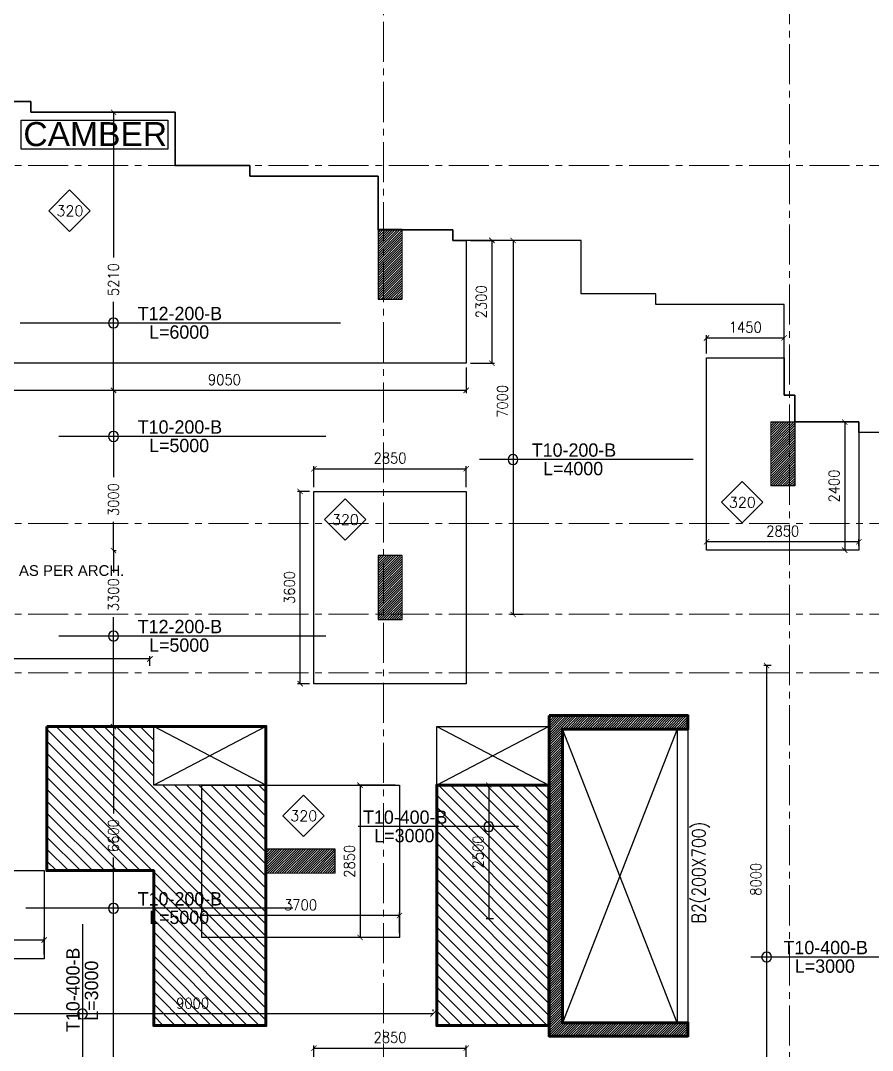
# Model space of a CAD drawing. Header units: millimetres. Extents: x -967280 to 3852, y 2833 to 1955156.
# Drawn here: x -620020 to -604075, y 797271 to 816552 of the extents above; entities that cross this region are included whole.
import ezdxf
from ezdxf import colors
from ezdxf.entities.mleader import LeaderData, LeaderLine
from ezdxf.enums import TextEntityAlignment as Align
from ezdxf.math import Vec2, Vec3

# ---------------------------------------------------------------- set-up
doc = ezdxf.new("R2010")
doc.units = ezdxf.units.MM
doc.header["$LTSCALE"] = 1000
doc.header["$PDMODE"] = 35
doc.header["$PDSIZE"] = 25
doc.linetypes.add('$0$DASHED2', pattern=[0.375, 0.25, -0.125])
doc.linetypes.add('Columns_Structural070816$0$CENTER2', pattern=[1.125, 0.75, -0.125, 0.125, -0.125])
for name, color, linetype in [('_N-DIM 3', 7, 'Continuous'), ('B05-FIRST FLOOR PLAN$0$STR_ROOF RFT$0$S-SYMB', 30, 'Continuous'), ('S - BATH Hach', 1, 'Continuous'), ('S - col hach', 1, 'Continuous'), ('S - dot', 1, 'Continuous'), ('S -Beams', 2, 'Continuous'), ('S-OPENING', 4, 'Continuous'), ('S-TEXT', 2, 'Continuous'), ('SLAB', 210, 'Continuous')]:
    doc.layers.add(name, color=color, linetype=linetype)
for name, color, linetype, lineweight in [('S - column', 6, 'Continuous', 60), ('ST-000-AXIS', 9, 'Columns_Structural070816$0$CENTER2', 9), ('ST-203-SLAB-TXT', 7, 'Continuous', 30), ('ST-RFT-BOT', 2, '$0$DASHED2', 30)]:
    doc.layers.add(name, color=color, linetype=linetype, lineweight=lineweight)
doc.styles.add('Arial', font='arial.ttf', dxfattribs={"height": 317.5})
doc.styles.add('B05-FIRST FLOOR PLAN$0$T25-100', font='STENCIL.shx', dxfattribs={"height": 250})
doc.styles.add('ROMANC', font='romanc.shx')
doc.styles.add('ST-DIM', font='romans.shx', dxfattribs={"width": 0.85})
doc.styles.add('TUNELNO', font='romans.shx', dxfattribs={"width": 0.9})
doc.styles.add('TXT DIM 25', font='arial.ttf')
doc.dimstyles.new('Copy(2) of DSEC', dxfattribs={"dimtxt": 200, "dimasz": 100, "dimexe": 50, "dimexo": 80, "dimgap": 100, "dimtad": 1, "dimdec": 0, "dimrnd": 5, "dimzin": 0, "dimdsep": 46, "dimtxsty": 'TUNELNO', "dimblk": 'ARCHTICK', "dimcen": 0.09, "dimclrd": 1, "dimclre": 1, "dimclrt": 3, "dimadec": 0, "dimazin": 0, "dimtfac": 0.78125, "dimtdec": 0, "dimtix": 1, "dimtmove": 2, "dimatfit": 3, "dimldrblk": 'ARCHTICK', "dimfxl": 1, "dimtolj": 1, "dimtzin": 0, "dimarcsym": 0})
pattern_1 = [(135, (-544280.77, -313896.66), (-112.253202, -112.253202), [])]

# ---------------------------------------------------------------- blocks, each defined once
blk = doc.blocks.new('_ArchTick')
at = {"color": 0, "linetype": 'ByBlock', "const_width": 0.15}
blk.add_lwpolyline([(-0.5, -0.5), (0.5, 0.5)], dxfattribs=at)
blk = doc.blocks.new('*D1316')
at = {"layer": '_N-DIM 3', "color": 1, "linetype": 'Continuous', "lineweight": -2, "ltscale": 30, "transparency": 16777216}
for p, q in [((-623179, 799067), (-623179, 799387)), ((-619579, 799337), (-623179, 799337)), ((-619579, 799067), (-619579, 799387))]:
    blk.add_line(p, q, dxfattribs=at)
at = {"layer": 'Defpoints', "color": 0, "linetype": 'Continuous', "ltscale": 30, "transparency": 16777216}
for p in [(-623179, 799337), (-623179, 798987), (-619579, 798987)]:
    blk.add_point(p, dxfattribs=at)
at = {"layer": '_N-DIM 3', "color": 1, "linetype": 'Continuous', "lineweight": -2, "ltscale": 30, "transparency": 16777216, "xscale": 100, "yscale": 100, "zscale": 100, "rotation": 180}
blk.add_blockref('_ArchTick', (-623179, 799337), dxfattribs=at)
at = {"layer": '_N-DIM 3', "color": 1, "linetype": 'Continuous', "lineweight": -2, "ltscale": 30, "transparency": 16777216, "xscale": 100, "yscale": 100, "zscale": 100}
blk.add_blockref('_ArchTick', (-619579, 799337), dxfattribs=at)
at = {"layer": '_N-DIM 3', "color": 3, "linetype": 'Continuous', "ltscale": 30, "transparency": 16777216, "insert": (-621379, 799537), "char_height": 200, "attachment_point": 5, "style": 'TUNELNO'}
blk.add_mtext('\\A1;3600', dxfattribs=at)
blk = doc.blocks.new('*D1317')
at = {"layer": '_N-DIM 3', "color": 1, "linetype": 'Continuous', "lineweight": -2, "ltscale": 30, "transparency": 16777216}
for p, q in [((-616629, 799467), (-616629, 799845)), ((-612929, 799795), (-616629, 799795)), ((-612929, 799467), (-612929, 799845))]:
    blk.add_line(p, q, dxfattribs=at)
at = {"layer": 'Defpoints', "color": 0, "linetype": 'Continuous', "ltscale": 30, "transparency": 16777216}
for p in [(-616629, 799795), (-616629, 799387), (-612929, 799387)]:
    blk.add_point(p, dxfattribs=at)
at = {"layer": '_N-DIM 3', "color": 1, "linetype": 'Continuous', "lineweight": -2, "ltscale": 30, "transparency": 16777216, "xscale": 100, "yscale": 100, "zscale": 100, "rotation": 180}
blk.add_blockref('_ArchTick', (-616629, 799795), dxfattribs=at)
at = {"layer": '_N-DIM 3', "color": 1, "linetype": 'Continuous', "lineweight": -2, "ltscale": 30, "transparency": 16777216, "xscale": 100, "yscale": 100, "zscale": 100}
blk.add_blockref('_ArchTick', (-612929, 799795), dxfattribs=at)
at = {"layer": '_N-DIM 3', "color": 3, "linetype": 'Continuous', "ltscale": 30, "transparency": 16777216, "insert": (-614779, 799995), "char_height": 200, "attachment_point": 5, "style": 'TUNELNO'}
blk.add_mtext('\\A1;3700', dxfattribs=at)
blk = doc.blocks.new('*D1318')
at = {"layer": '_N-DIM 3', "color": 1, "linetype": 'Continuous', "lineweight": -2, "ltscale": 30, "transparency": 16777216}
for p, q in [((-613009, 802237), (-613715, 802237)), ((-613665, 802237), (-613665, 799387)), ((-613009, 799387), (-613715, 799387))]:
    blk.add_line(p, q, dxfattribs=at)
at = {"layer": 'Defpoints', "color": 0, "linetype": 'Continuous', "ltscale": 30, "transparency": 16777216}
for p in [(-612929, 802237), (-613665, 799387), (-612929, 799387)]:
    blk.add_point(p, dxfattribs=at)
at = {"layer": '_N-DIM 3', "color": 1, "linetype": 'Continuous', "lineweight": -2, "ltscale": 30, "transparency": 16777216, "xscale": 100, "yscale": 100, "zscale": 100}
for p, rotation in [((-613665, 802237), 90), ((-613665, 799387), 270)]:
    blk.add_blockref('_ArchTick', p, dxfattribs=dict(at, rotation=rotation))
at = {"layer": '_N-DIM 3', "color": 3, "linetype": 'Continuous', "ltscale": 30, "transparency": 16777216, "insert": (-613865, 800812), "char_height": 200, "attachment_point": 5, "rotation": 90, "style": 'TUNELNO'}
blk.add_mtext('\\A1;2850', dxfattribs=at)
blk = doc.blocks.new('*D1319')
at = {"layer": '_N-DIM 3', "color": 1, "linetype": 'Continuous', "lineweight": -2, "ltscale": 30, "transparency": 16777216}
for p, q in [((-614529, 797017), (-614529, 797364)), ((-614529, 797314), (-611679, 797314)), ((-611679, 797017), (-611679, 797364))]:
    blk.add_line(p, q, dxfattribs=at)
at = {"layer": 'Defpoints', "color": 0, "linetype": 'Continuous', "ltscale": 30, "transparency": 16777216}
for p in [(-611679, 797314), (-614529, 796937), (-611679, 796937)]:
    blk.add_point(p, dxfattribs=at)
at = {"layer": '_N-DIM 3', "color": 1, "linetype": 'Continuous', "lineweight": -2, "ltscale": 30, "transparency": 16777216, "xscale": 100, "yscale": 100, "zscale": 100, "rotation": 180}
blk.add_blockref('_ArchTick', (-614529, 797314), dxfattribs=at)
at = {"layer": '_N-DIM 3', "color": 1, "linetype": 'Continuous', "lineweight": -2, "ltscale": 30, "transparency": 16777216, "xscale": 100, "yscale": 100, "zscale": 100}
blk.add_blockref('_ArchTick', (-611679, 797314), dxfattribs=at)
at = {"layer": '_N-DIM 3', "color": 3, "linetype": 'Continuous', "ltscale": 30, "transparency": 16777216, "insert": (-613104, 797514), "char_height": 200, "attachment_point": 5, "style": 'TUNELNO'}
blk.add_mtext('\\A1;2850', dxfattribs=at)
blk = doc.blocks.new('*D1321')
at = {"layer": '_N-DIM 3', "color": 1, "linetype": 'Continuous', "lineweight": -2, "ltscale": 30, "transparency": 16777216}
for p, q in [((-614609, 807737), (-614837, 807737)), ((-614787, 804137), (-614787, 807737)), ((-614609, 804137), (-614837, 804137))]:
    blk.add_line(p, q, dxfattribs=at)
at = {"layer": 'Defpoints', "color": 0, "linetype": 'Continuous', "ltscale": 30, "transparency": 16777216}
for p in [(-614787, 807737), (-614529, 807737), (-614529, 804137)]:
    blk.add_point(p, dxfattribs=at)
at = {"layer": '_N-DIM 3', "color": 1, "linetype": 'Continuous', "lineweight": -2, "ltscale": 30, "transparency": 16777216, "xscale": 100, "yscale": 100, "zscale": 100}
for p, rotation in [((-614787, 807737), 90), ((-614787, 804137), 270)]:
    blk.add_blockref('_ArchTick', p, dxfattribs=dict(at, rotation=rotation))
at = {"layer": '_N-DIM 3', "color": 3, "linetype": 'Continuous', "ltscale": 30, "transparency": 16777216, "insert": (-614987, 805937), "char_height": 200, "attachment_point": 5, "rotation": 90, "style": 'TUNELNO'}
blk.add_mtext('\\A1;3600', dxfattribs=at)
blk = doc.blocks.new('*D1322')
at = {"layer": '_N-DIM 3', "color": 1, "linetype": 'Continuous', "lineweight": -2, "ltscale": 30, "transparency": 16777216}
for p, q in [((-614529, 807817), (-614529, 808211)), ((-614529, 808161), (-611679, 808161)), ((-611679, 807817), (-611679, 808211))]:
    blk.add_line(p, q, dxfattribs=at)
at = {"layer": 'Defpoints', "color": 0, "linetype": 'Continuous', "ltscale": 30, "transparency": 16777216}
for p in [(-611679, 808161), (-614529, 807737), (-611679, 807737)]:
    blk.add_point(p, dxfattribs=at)
at = {"layer": '_N-DIM 3', "color": 1, "linetype": 'Continuous', "lineweight": -2, "ltscale": 30, "transparency": 16777216, "xscale": 100, "yscale": 100, "zscale": 100, "rotation": 180}
blk.add_blockref('_ArchTick', (-614529, 808161), dxfattribs=at)
at = {"layer": '_N-DIM 3', "color": 1, "linetype": 'Continuous', "lineweight": -2, "ltscale": 30, "transparency": 16777216, "xscale": 100, "yscale": 100, "zscale": 100}
blk.add_blockref('_ArchTick', (-611679, 808161), dxfattribs=at)
at = {"layer": '_N-DIM 3', "color": 3, "linetype": 'Continuous', "ltscale": 30, "transparency": 16777216, "insert": (-613104, 808361), "char_height": 200, "attachment_point": 5, "style": 'TUNELNO'}
blk.add_mtext('\\A1;2850', dxfattribs=at)
blk = doc.blocks.new('*D778')
at = {"layer": '_N-DIM 3', "color": 1, "linetype": 'Continuous', "lineweight": -2, "ltscale": 30, "transparency": 16777216}
for p, q in [((-611599, 812437), (-611147, 812437)), ((-611197, 812437), (-611197, 810137)), ((-611599, 810137), (-611147, 810137))]:
    blk.add_line(p, q, dxfattribs=at)
at = {"layer": 'Defpoints', "color": 0, "linetype": 'Continuous', "ltscale": 30, "transparency": 16777216}
for p in [(-611679, 812437), (-611679, 810137), (-611197, 810137)]:
    blk.add_point(p, dxfattribs=at)
at = {"layer": '_N-DIM 3', "color": 1, "linetype": 'Continuous', "lineweight": -2, "ltscale": 30, "transparency": 16777216, "xscale": 100, "yscale": 100, "zscale": 100}
for p, rotation in [((-611197, 812437), 90), ((-611197, 810137), 270)]:
    blk.add_blockref('_ArchTick', p, dxfattribs=dict(at, rotation=rotation))
at = {"layer": '_N-DIM 3', "color": 3, "linetype": 'Continuous', "ltscale": 30, "transparency": 16777216, "insert": (-611397, 811287), "char_height": 200, "attachment_point": 5, "rotation": 90, "style": 'TUNELNO'}
blk.add_mtext('\\A1;2300', dxfattribs=at)
blk = doc.blocks.new('*D1323')
at = {"layer": '_N-DIM 3', "color": 1, "linetype": 'Continuous', "lineweight": -2, "ltscale": 30, "transparency": 16777216}
for p, q in [((-607179, 810317), (-607179, 810661)), ((-607179, 810611), (-605729, 810611)), ((-605729, 810317), (-605729, 810661))]:
    blk.add_line(p, q, dxfattribs=at)
at = {"layer": 'Defpoints', "color": 0, "linetype": 'Continuous', "ltscale": 30, "transparency": 16777216}
for p in [(-605729, 810611), (-607179, 810237), (-605729, 810237)]:
    blk.add_point(p, dxfattribs=at)
at = {"layer": '_N-DIM 3', "color": 1, "linetype": 'Continuous', "lineweight": -2, "ltscale": 30, "transparency": 16777216, "xscale": 100, "yscale": 100, "zscale": 100, "rotation": 180}
blk.add_blockref('_ArchTick', (-607179, 810611), dxfattribs=at)
at = {"layer": '_N-DIM 3', "color": 1, "linetype": 'Continuous', "lineweight": -2, "ltscale": 30, "transparency": 16777216, "xscale": 100, "yscale": 100, "zscale": 100}
blk.add_blockref('_ArchTick', (-605729, 810611), dxfattribs=at)
at = {"layer": '_N-DIM 3', "color": 3, "linetype": 'Continuous', "ltscale": 30, "transparency": 16777216, "insert": (-606454, 810811), "char_height": 200, "attachment_point": 5, "style": 'TUNELNO'}
blk.add_mtext('\\A1;1450', dxfattribs=at)
blk = doc.blocks.new('*D791')
at = {"layer": '_N-DIM 3', "color": 1, "lineweight": -2, "ltscale": 30, "transparency": 16777216}
for p, q in [((-605969, 804475), (-606105, 804475)), ((-606055, 804475), (-606055, 796474)), ((-605969, 796474), (-606105, 796474))]:
    blk.add_line(p, q, dxfattribs=at)
at = {"layer": 'Defpoints', "color": 0, "ltscale": 30, "transparency": 16777216}
for p in [(-605889, 804475), (-606055, 796474), (-605889, 796474)]:
    blk.add_point(p, dxfattribs=at)
at = {"layer": '_N-DIM 3', "color": 1, "lineweight": -2, "ltscale": 30, "transparency": 16777216, "xscale": 100, "yscale": 100, "zscale": 100}
for p, rotation in [((-606055, 804475), 90), ((-606055, 796474), 270)]:
    blk.add_blockref('_ArchTick', p, dxfattribs=dict(at, rotation=rotation))
at = {"layer": '_N-DIM 3', "color": 3, "ltscale": 30, "transparency": 16777216, "insert": (-606255, 800475), "char_height": 200, "attachment_point": 5, "rotation": 90, "style": 'TUNELNO'}
blk.add_mtext('\\A1;8000', dxfattribs=at)
blk = doc.blocks.new('*D792')
at = {"layer": '_N-DIM 3', "color": 1, "lineweight": -2, "ltscale": 30, "transparency": 16777216}
for p, q in [((-610610, 812437), (-610852, 812437)), ((-610802, 812437), (-610802, 805435)), ((-610610, 805435), (-610852, 805435))]:
    blk.add_line(p, q, dxfattribs=at)
at = {"layer": 'Defpoints', "color": 0, "ltscale": 30, "transparency": 16777216}
for p in [(-610530, 812437), (-610802, 805435), (-610530, 805435)]:
    blk.add_point(p, dxfattribs=at)
at = {"layer": '_N-DIM 3', "color": 1, "lineweight": -2, "ltscale": 30, "transparency": 16777216, "xscale": 100, "yscale": 100, "zscale": 100}
for p, rotation in [((-610802, 812437), 90), ((-610802, 805435), 270)]:
    blk.add_blockref('_ArchTick', p, dxfattribs=dict(at, rotation=rotation))
at = {"layer": '_N-DIM 3', "color": 3, "ltscale": 30, "transparency": 16777216, "insert": (-611002, 809423), "char_height": 200, "attachment_point": 5, "rotation": 90, "style": 'TUNELNO'}
blk.add_mtext('\\A1;7000', dxfattribs=at)
blk = doc.blocks.new('*D798')
at = {"layer": '_N-DIM 3', "color": 1, "lineweight": -2, "ltscale": 30, "transparency": 16777216}
for p, q in [((-628599, 804472), (-628599, 804651)), ((-617599, 804472), (-617599, 804651)), ((-628599, 804601), (-621589, 804601)), ((-617599, 804601), (-620609, 804601))]:
    blk.add_line(p, q, dxfattribs=at)
at = {"layer": 'Defpoints', "color": 0, "ltscale": 30, "transparency": 16777216}
for p in [(-628599, 804601), (-628599, 804392), (-617599, 804392)]:
    blk.add_point(p, dxfattribs=at)
at = {"layer": '_N-DIM 3', "color": 1, "lineweight": -2, "ltscale": 30, "transparency": 16777216, "xscale": 100, "yscale": 100, "zscale": 100, "rotation": 180}
blk.add_blockref('_ArchTick', (-628599, 804601), dxfattribs=at)
at = {"layer": '_N-DIM 3', "color": 1, "lineweight": -2, "ltscale": 30, "transparency": 16777216, "xscale": 100, "yscale": 100, "zscale": 100}
blk.add_blockref('_ArchTick', (-617599, 804601), dxfattribs=at)
at = {"layer": '_N-DIM 3', "color": 3, "ltscale": 30, "transparency": 16777216, "insert": (-621099, 804601), "char_height": 200, "attachment_point": 5, "style": 'TUNELNO'}
blk.add_mtext('\\A1;11000', dxfattribs=at)
blk = doc.blocks.new('*D799')
at = {"layer": '_N-DIM 3', "color": 1, "lineweight": -2, "ltscale": 30, "transparency": 16777216}
for p, q in [((-621300, 798035), (-621300, 798005)), ((-612300, 797955), (-621300, 797955)), ((-612300, 798035), (-612300, 798005))]:
    blk.add_line(p, q, dxfattribs=at)
at = {"layer": 'Defpoints', "color": 0, "ltscale": 30, "transparency": 16777216}
for p in [(-621300, 797955), (-621300, 797955), (-612300, 797955)]:
    blk.add_point(p, dxfattribs=at)
at = {"layer": '_N-DIM 3', "color": 1, "lineweight": -2, "ltscale": 30, "transparency": 16777216, "xscale": 100, "yscale": 100, "zscale": 100, "rotation": 180}
blk.add_blockref('_ArchTick', (-621300, 797955), dxfattribs=at)
at = {"layer": '_N-DIM 3', "color": 1, "lineweight": -2, "ltscale": 30, "transparency": 16777216, "xscale": 100, "yscale": 100, "zscale": 100}
blk.add_blockref('_ArchTick', (-612300, 797955), dxfattribs=at)
at = {"layer": '_N-DIM 3', "color": 3, "ltscale": 30, "transparency": 16777216, "insert": (-616800, 798155), "char_height": 200, "attachment_point": 5, "style": 'TUNELNO'}
blk.add_mtext('\\A1;9000', dxfattribs=at)
blk = doc.blocks.new('*D781')
at = {"layer": '_N-DIM 3', "color": 1, "lineweight": -2, "ltscale": 30, "transparency": 16777216}
for p, q in [((-618281, 806630), (-618281, 806219)), ((-618276, 806630), (-618231, 806630)), ((-618281, 803332), (-618281, 805385)), ((-618276, 803332), (-618231, 803332))]:
    blk.add_line(p, q, dxfattribs=at)
at = {"layer": 'Defpoints', "color": 0, "ltscale": 30, "transparency": 16777216}
for p in [(-618356, 806630), (-618356, 803332), (-618281, 803332)]:
    blk.add_point(p, dxfattribs=at)
at = {"layer": '_N-DIM 3', "color": 1, "lineweight": -2, "ltscale": 30, "transparency": 16777216, "xscale": 100, "yscale": 100, "zscale": 100}
for p, rotation in [((-618281, 806630), 90), ((-618281, 803332), 270)]:
    blk.add_blockref('_ArchTick', p, dxfattribs=dict(at, rotation=rotation))
at = {"layer": '_N-DIM 3', "color": 3, "ltscale": 30, "transparency": 16777216, "insert": (-618281, 805802), "char_height": 200, "attachment_point": 5, "rotation": 90, "style": 'TUNELNO'}
blk.add_mtext('\\A1;3300', dxfattribs=at)
blk = doc.blocks.new('*D782')
at = {"layer": '_N-DIM 3', "color": 1, "lineweight": -2, "ltscale": 30, "transparency": 16777216}
for p, q in [((-618281, 814837), (-618281, 812119)), ((-618251, 814837), (-618231, 814837)), ((-618281, 809629), (-618281, 811285)), ((-618276, 809629), (-618231, 809629))]:
    blk.add_line(p, q, dxfattribs=at)
at = {"layer": 'Defpoints', "color": 0, "ltscale": 30, "transparency": 16777216}
for p in [(-618331, 814837), (-618356, 809629), (-618281, 809629)]:
    blk.add_point(p, dxfattribs=at)
at = {"layer": '_N-DIM 3', "color": 1, "lineweight": -2, "ltscale": 30, "transparency": 16777216, "xscale": 100, "yscale": 100, "zscale": 100}
for p, rotation in [((-618281, 814837), 90), ((-618281, 809629), 270)]:
    blk.add_blockref('_ArchTick', p, dxfattribs=dict(at, rotation=rotation))
at = {"layer": '_N-DIM 3', "color": 3, "ltscale": 30, "transparency": 16777216, "insert": (-618281, 811702), "char_height": 200, "attachment_point": 5, "rotation": 90, "style": 'TUNELNO'}
blk.add_mtext('\\A1;5210', dxfattribs=at)
blk = doc.blocks.new('*D1341')
at = {"layer": '_N-DIM 3', "color": 1, "linetype": 'Continuous', "lineweight": -2, "ltscale": 30, "transparency": 16777216}
for p, q in [((-620729, 810057), (-620729, 809579)), ((-611679, 810057), (-611679, 809579)), ((-611679, 809629), (-620729, 809629))]:
    blk.add_line(p, q, dxfattribs=at)
at = {"layer": 'Defpoints', "color": 0, "linetype": 'Continuous', "ltscale": 30, "transparency": 16777216}
for p in [(-620729, 810137), (-611679, 810137), (-620729, 809629)]:
    blk.add_point(p, dxfattribs=at)
at = {"layer": '_N-DIM 3', "color": 1, "linetype": 'Continuous', "lineweight": -2, "ltscale": 30, "transparency": 16777216, "xscale": 100, "yscale": 100, "zscale": 100, "rotation": 180}
blk.add_blockref('_ArchTick', (-620729, 809629), dxfattribs=at)
at = {"layer": '_N-DIM 3', "color": 1, "linetype": 'Continuous', "lineweight": -2, "ltscale": 30, "transparency": 16777216, "xscale": 100, "yscale": 100, "zscale": 100}
blk.add_blockref('_ArchTick', (-611679, 809629), dxfattribs=at)
at = {"layer": '_N-DIM 3', "color": 3, "linetype": 'Continuous', "ltscale": 30, "transparency": 16777216, "insert": (-616204, 809829), "char_height": 200, "attachment_point": 5, "style": 'TUNELNO'}
blk.add_mtext('\\A1;9050', dxfattribs=at)
blk = doc.blocks.new('*D784')
at = {"layer": '_N-DIM 3', "color": 1, "lineweight": -2, "ltscale": 30, "transparency": 16777216}
for p, q in [((-611170, 802237), (-611306, 802237)), ((-611256, 802237), (-611256, 799736)), ((-611170, 799736), (-611306, 799736))]:
    blk.add_line(p, q, dxfattribs=at)
at = {"layer": 'Defpoints', "color": 0, "ltscale": 30, "transparency": 16777216}
for p in [(-611090, 802237), (-611256, 799736), (-611090, 799736)]:
    blk.add_point(p, dxfattribs=at)
at = {"layer": '_N-DIM 3', "color": 1, "lineweight": -2, "ltscale": 30, "transparency": 16777216, "xscale": 100, "yscale": 100, "zscale": 100}
for p, rotation in [((-611256, 802237), 90), ((-611256, 799736), 270)]:
    blk.add_blockref('_ArchTick', p, dxfattribs=dict(at, rotation=rotation))
at = {"layer": '_N-DIM 3', "color": 3, "ltscale": 30, "transparency": 16777216, "insert": (-611456, 800987), "char_height": 200, "attachment_point": 5, "rotation": 90, "style": 'TUNELNO'}
blk.add_mtext('\\A1;2500', dxfattribs=at)
blk = doc.blocks.new('*D786')
at = {"layer": '_N-DIM 3', "color": 1, "lineweight": -2, "ltscale": 30, "transparency": 16777216}
for p, q in [((-618281, 809629), (-618281, 808001)), ((-618251, 809629), (-618231, 809629)), ((-618281, 806630), (-618281, 807167)), ((-618276, 806630), (-618231, 806630))]:
    blk.add_line(p, q, dxfattribs=at)
at = {"layer": 'Defpoints', "color": 0, "ltscale": 30, "transparency": 16777216}
for p in [(-618331, 809629), (-618356, 806630), (-618281, 806630)]:
    blk.add_point(p, dxfattribs=at)
at = {"layer": '_N-DIM 3', "color": 1, "lineweight": -2, "ltscale": 30, "transparency": 16777216, "xscale": 100, "yscale": 100, "zscale": 100}
for p, rotation in [((-618281, 809629), 90), ((-618281, 806630), 270)]:
    blk.add_blockref('_ArchTick', p, dxfattribs=dict(at, rotation=rotation))
at = {"layer": '_N-DIM 3', "color": 3, "ltscale": 30, "transparency": 16777216, "insert": (-618281, 807584), "char_height": 200, "attachment_point": 5, "rotation": 90, "style": 'TUNELNO'}
blk.add_mtext('\\A1;3000', dxfattribs=at)
blk = doc.blocks.new('*D787')
at = {"layer": '_N-DIM 3', "color": 1, "lineweight": -2, "ltscale": 30, "transparency": 16777216}
for p, q in [((-618281, 803332), (-618281, 801706)), ((-618251, 803332), (-618231, 803332)), ((-618281, 796734), (-618281, 800880)), ((-618251, 796734), (-618231, 796734))]:
    blk.add_line(p, q, dxfattribs=at)
at = {"layer": 'Defpoints', "color": 0, "ltscale": 30, "transparency": 16777216}
for p in [(-618331, 803332), (-618331, 796734), (-618281, 796734)]:
    blk.add_point(p, dxfattribs=at)
at = {"layer": '_N-DIM 3', "color": 1, "lineweight": -2, "ltscale": 30, "transparency": 16777216, "xscale": 100, "yscale": 100, "zscale": 100}
for p, rotation in [((-618281, 803332), 90), ((-618281, 796734), 270)]:
    blk.add_blockref('_ArchTick', p, dxfattribs=dict(at, rotation=rotation))
at = {"layer": '_N-DIM 3', "color": 3, "ltscale": 30, "transparency": 16777216, "insert": (-618281, 801293), "char_height": 200, "attachment_point": 5, "rotation": 90, "style": 'TUNELNO'}
blk.add_mtext('\\A1;6600', dxfattribs=at)
blk = doc.blocks.new('*D1351')
at = {"layer": '_N-DIM 3', "color": 1, "linetype": 'Continuous', "lineweight": -2, "ltscale": 30, "transparency": 16777216}
for p, q in [((-604409, 809037), (-604643, 809037)), ((-604593, 809037), (-604593, 806637)), ((-604409, 806637), (-604643, 806637))]:
    blk.add_line(p, q, dxfattribs=at)
at = {"layer": 'Defpoints', "color": 0, "linetype": 'Continuous', "ltscale": 30, "transparency": 16777216}
for p in [(-604329, 809037), (-604593, 806637), (-604329, 806637)]:
    blk.add_point(p, dxfattribs=at)
at = {"layer": '_N-DIM 3', "color": 1, "linetype": 'Continuous', "lineweight": -2, "ltscale": 30, "transparency": 16777216, "xscale": 100, "yscale": 100, "zscale": 100}
for p, rotation in [((-604593, 809037), 90), ((-604593, 806637), 270)]:
    blk.add_blockref('_ArchTick', p, dxfattribs=dict(at, rotation=rotation))
at = {"layer": '_N-DIM 3', "color": 3, "linetype": 'Continuous', "ltscale": 30, "transparency": 16777216, "insert": (-604793, 807837), "char_height": 200, "attachment_point": 5, "rotation": 90, "style": 'TUNELNO'}
blk.add_mtext('\\A1;2400', dxfattribs=at)
blk = doc.blocks.new('*D1352')
at = {"layer": '_N-DIM 3', "color": 1, "linetype": 'Continuous', "lineweight": -2, "ltscale": 30, "transparency": 16777216}
for p, q in [((-607179, 806717), (-607179, 806844)), ((-604329, 806794), (-607179, 806794)), ((-604329, 806717), (-604329, 806844))]:
    blk.add_line(p, q, dxfattribs=at)
at = {"layer": 'Defpoints', "color": 0, "linetype": 'Continuous', "ltscale": 30, "transparency": 16777216}
for p in [(-607179, 806794), (-607179, 806637), (-604329, 806637)]:
    blk.add_point(p, dxfattribs=at)
at = {"layer": '_N-DIM 3', "color": 1, "linetype": 'Continuous', "lineweight": -2, "ltscale": 30, "transparency": 16777216, "xscale": 100, "yscale": 100, "zscale": 100, "rotation": 180}
blk.add_blockref('_ArchTick', (-607179, 806794), dxfattribs=at)
at = {"layer": '_N-DIM 3', "color": 1, "linetype": 'Continuous', "lineweight": -2, "ltscale": 30, "transparency": 16777216, "xscale": 100, "yscale": 100, "zscale": 100}
blk.add_blockref('_ArchTick', (-604329, 806794), dxfattribs=at)
at = {"layer": '_N-DIM 3', "color": 3, "linetype": 'Continuous', "ltscale": 30, "transparency": 16777216, "insert": (-605754, 806994), "char_height": 200, "attachment_point": 5, "style": 'TUNELNO'}
blk.add_mtext('\\A1;2850', dxfattribs=at)
blk = doc.blocks.new('str col f1')
at = {"layer": 'S - col hach'}
h = blk.add_hatch(dxfattribs=at)
h.set_pattern_fill('ANSI31', color=2, scale=10)
h.set_pattern_definition([(45, (-768877.84, -371697.415), (-22.4506403, 22.4506403), [])])
h.paths.add_polyline_path([(-517229, 859755), (-517229, 861055), (-517679, 861055), (-517679, 859755)])
h = blk.add_hatch(dxfattribs=at)
h.set_pattern_fill('ANSI31', color=2, scale=10)
h.set_pattern_definition([(45, (-768827.84, -369997.415), (-22.4506403, 22.4506403), [])])
h.paths.add_polyline_path([(-509879, 856255), (-509879, 857455), (-510329, 857455), (-510329, 856255)])
h = blk.add_hatch(dxfattribs=at)
h.set_pattern_fill('ANSI31', color=2, scale=10)
h.set_pattern_definition([(45, (-768827.84, -371697.415), (-22.4506403, 22.4506403), [])])
h.paths.add_polyline_path([(-517229, 853755), (-517229, 854955), (-517679, 854955), (-517679, 853755)])
h = blk.add_hatch(dxfattribs=at)
h.set_pattern_fill('ANSI31', color=3, scale=10)
h.set_pattern_definition([(45, (-768827.84, -371697.415), (-22.4506403, 22.4506403), [])])
h.paths.add_polyline_path([(-514479, 851955), (-514479, 845955), (-511879, 845955), (-511879, 846205), (-514229, 846205), (-514229, 851705), (-511879, 851705), (-511879, 851955)])
h = blk.add_hatch(dxfattribs=at)
h.set_pattern_fill('ANSI31', color=2, scale=10)
h.set_pattern_definition([(45, (-789327.836, -378097.416), (-22.4506403, 22.4506403), [])])
h.paths.add_polyline_path([(-518479, 849005), (-518479, 849455), (-519779, 849455), (-519779, 849005)])
at = {"layer": 'S - column', "lineweight": 15}
for points in [[(-517679, 859755), (-517229, 859755), (-517229, 861055), (-517679, 861055)], [(-509879, 857455), (-510329, 857455), (-510329, 856255), (-509879, 856255)], [(-517679, 853755), (-517229, 853755), (-517229, 854955), (-517679, 854955)], [(-519779, 849005), (-518479, 849005), (-518479, 849455), (-519779, 849455)]]:
    blk.add_lwpolyline(points, close=True, dxfattribs=at)
at = {"layer": 'S - column', "color": 3}
blk.add_lwpolyline([(-514479, 851955), (-514479, 845955), (-511879, 845955), (-511879, 846205), (-514229, 846205), (-514229, 851705), (-511879, 851705), (-511879, 851955), (-514479, 851955)], dxfattribs=at)
at = {"layer": 'ST-RFT-BOT', "color": 7, "linetype": 'Continuous', "ltscale": 30}
for points in [[(-517229, 861055), (-517679, 861055), (-517679, 859755), (-517229, 859755)], [(-510329, 857455), (-509879, 857455), (-509879, 856255), (-510329, 856255)], [(-517229, 854955), (-517679, 854955), (-517679, 853755), (-517229, 853755)], [(-518479, 849005), (-518479, 849455), (-519779, 849455), (-519779, 849005)]]:
    blk.add_lwpolyline(points, dxfattribs=at)
blk = doc.blocks.new('AXES-00')
at = {"layer": 'ST-000-AXIS'}
for p, q in [((544498.9, 750979.6), (544498.9, 695813.8)), ((552098.9, 695813.8), (552098.9, 750979.6)), ((575723.2, 737039.7), (505674.3, 737039.7)), ((575723.2, 730339.7), (505674.3, 730339.7)), ((575723.2, 728639.7), (505674.3, 728639.7)), ((575723.2, 727539.7), (505674.3, 727539.7))]:
    blk.add_line(p, q, dxfattribs=at)

msp = doc.modelspace()

# ---------------------------------------------------------------- hatches: boundary and pattern name
at = {"layer": 'S - BATH Hach'}
h = msp.add_hatch(dxfattribs=at)
h.set_pattern_fill('ANSI31', color=256, scale=50, angle=90)
h.set_pattern_definition(pattern_1)
h.paths.add_polyline_path([(-617528.7, 800637.4), (-617528.7, 797737.4), (-615428.7, 797737.4), (-615428.7, 802237.4), (-617528.7, 802237.4), (-617528.7, 803337.4), (-619528.7, 803337.4), (-619528.7, 800637.4)])
h = msp.add_hatch(dxfattribs=at)
h.set_pattern_fill('ANSI31', color=256, scale=50, angle=90)
h.set_pattern_definition(pattern_1)
h.paths.add_polyline_path([(-610128.7, 802237.4), (-612228.7, 802237.4), (-612228.7, 797737.4), (-610128.7, 797737.4)])

# ---------------------------------------------------------------- linework, layer by layer
at = {"layer": 'B05-FIRST FLOOR PLAN$0$STR_ROOF RFT$0$S-SYMB', "extrusion": (0, 0, -1)}
for centre in [(618280.7, 810890.1), (618280.7, 808765.9), (610802.2, 808333.9), (618280.7, 805028.8), (611256.2, 801460.9), (618280.7, 799931.3), (606055.3, 799018.3), (618862.6, 797954.6)]:
    msp.add_circle(centre, 92.8, dxfattribs=at)
at = {"layer": 'S - dot'}
for p, q in [((-615428.7, 803337.4), (-617528.7, 802237.4)), ((-615428.7, 802237.4), (-617528.7, 803337.4)), ((-610128.7, 803337.4), (-612228.7, 802237.4)), ((-612228.7, 803337.4), (-610128.7, 802237.4)), ((-607728.7, 803287.4), (-609878.7, 797787.4)), ((-607728.7, 797787.4), (-609878.7, 803287.4))]:
    msp.add_line(p, q, dxfattribs=at)
at = {"layer": 'S -Beams'}
for p, q in [((-607728.7, 803287.4), (-607728.7, 797787.4)), ((-607528.7, 803287.4), (-607528.7, 797787.4))]:
    msp.add_line(p, q, dxfattribs=at)
msp.add_lwpolyline([(-601928.7, 808837.4), (-604328.8, 808837.4), (-604328.8, 809037.4), (-605528.7, 809037.4), (-605528.7, 809537.4), (-605728.7, 809537.4), (-605728.7, 811237.4), (-608128.8, 811237.4), (-608128.8, 811437.4), (-609528.7, 811437.4), (-609528.7, 812437.4), (-611928.8, 812437.4), (-611928.8, 812637.4), (-613328.8, 812637.4), (-613328.8, 813637.4), (-615728.8, 813637.4), (-615728.8, 813837.4), (-617128.7, 813837.4), (-617128.7, 814837.4), (-619828.8, 814837.4), (-619828.8, 815037.4), (-621028.8, 815037.4)], dxfattribs=at)
at = {"layer": 'S -Beams', "lineweight": 106, "ltscale": 30}
for points in [[(-619528.7, 803337.4), (-615428.7, 803337.4), (-615428.7, 797737.4), (-617528.7, 797737.4), (-617528.7, 800637.4), (-619528.7, 800637.4)], [(-610128.7, 802237.4), (-612228.7, 802237.4), (-612228.7, 797737.4), (-610128.7, 797737.4)]]:
    msp.add_lwpolyline(points, close=True, dxfattribs=at)
at = {"layer": 'S -Beams', "color": 1}
for points in [[(-617528.7, 803337.4), (-615428.7, 803337.4), (-615428.7, 802237.4), (-617528.7, 802237.4)], [(-612228.7, 803337.4), (-610128.7, 803337.4), (-610128.7, 802237.4), (-612228.7, 802237.4)]]:
    msp.add_lwpolyline(points, close=True, dxfattribs=at)
at = {"layer": 'S-TEXT', "color": 3}
msp.add_lwpolyline([(-620010.5, 814688.8), (-617262.6, 814688.8), (-617262.6, 814144.7), (-620010.5, 814144.7)], close=True, dxfattribs=at)
at = {"layer": 'S-TEXT', "color": 7, "true_color": 0xffffff}
for points in [[(-619101.8, 812606.4), (-618714.7, 812993.6), (-619101.8, 813380.7), (-619489, 812993.6)], [(-606515.5, 807147.8), (-606128.4, 807534.9), (-606515.5, 807922.1), (-606902.7, 807534.9)], [(-613945.8, 806822.8), (-613558.6, 807210), (-613945.8, 807597.1), (-614332.9, 807210)], [(-614724.7, 801277.9), (-614337.6, 801665), (-614724.7, 802052.2), (-615111.9, 801665)]]:
    msp.add_lwpolyline(points, close=True, dxfattribs=at)
at = {"layer": 'SLAB', "color": 2, "linetype": 'Continuous', "ltscale": 30}
for points in [[(-621028.7, 815037.4), (-619828.8, 815037.4), (-619828.8, 814837.4), (-617128.7, 814837.4), (-617128.7, 813837.4), (-615728.8, 813837.4), (-615728.8, 813637.4), (-613328.8, 813637.4), (-613328.8, 812637.4), (-611928.8, 812637.4), (-611928.8, 812437.4), (-611678.7, 812437.4), (-611678.7, 810137.4), (-620728.7, 810137.4), (-620728.7, 812537.4), (-621028.7, 812537.4)], [(-607178.7, 810237.4), (-605728.7, 810237.4), (-605728.7, 809537.4), (-605528.7, 809537.4), (-605528.7, 809037.4), (-604328.7, 809037.4), (-604328.7, 806637.4), (-607178.7, 806637.4)], [(-614528.7, 807737.4), (-611678.7, 807737.4), (-611678.7, 804137.4), (-614528.7, 804137.4)], [(-616628.7, 799387.4), (-616628.7, 802237.4), (-612928.7, 802237.4), (-612928.7, 799387.4)], [(-623178.7, 798987.4), (-623178.7, 800637.4), (-619578.7, 800637.4), (-619578.7, 798987.4)]]:
    msp.add_lwpolyline(points, close=True, dxfattribs=at)
at = {"layer": 'ST-RFT-BOT', "ltscale": 30}
for p, q in [((-614028.7, 810890.1), (-620028.7, 810890.1)), ((-614304.2, 808765.9), (-619304.2, 808765.9)), ((-607428.7, 808333.9), (-611428.7, 808333.9)), ((-614304.2, 805028.8), (-619304.2, 805028.8)), ((-610698.2, 801460.9), (-613698.2, 801460.9)), ((-614923.3, 799931.3), (-619923.3, 799931.3)), ((-618862.6, 799637.4), (-618862.6, 796637.4)), ((-603353.7, 799018.3), (-606353.7, 799018.3))]:
    msp.add_line(p, q, dxfattribs=at)

# ---------------------------------------------------------------- block references
at = {"layer": 'S -Beams'}
msp.add_blockref('AXES-00', (-1157727.6, 76798.7), dxfattribs=at)
at = {"layer": 'ST-RFT-BOT', "color": 3, "linetype": 'Continuous'}
msp.add_blockref('str col f1', (-95649.6, -48416.2), dxfattribs=at)

# ---------------------------------------------------------------- texts
at = {"layer": 'S-TEXT', "color": 3, "insert": (-618622.6, 814424.4), "char_height": 450.01, "attachment_point": 5, "style": 'Arial'}
msp.add_mtext('\\A1;CAMBER', dxfattribs=at)
at = {"layer": 'S-TEXT', "color": 3, "char_height": 196, "attachment_point": 1, "style": 'ROMANC'}
for insert in [(-619348.3, 813089.6), (-606762, 807630.9), (-614192.2, 807306), (-614971.2, 801761)]:
    msp.add_mtext_dynamic_manual_height_columns('320', width=592857.868, gutter_width=980, heights=[-196], dxfattribs=dict(at, insert=insert))
at = {"layer": 'ST-203-SLAB-TXT', "style": 'B05-FIRST FLOOR PLAN$0$T25-100'}
for s, p in [('T12-200-B', (-617826.5, 810942.9)), ('L=6000', (-617615.1, 810596.5)), ('T10-200-B', (-617826.5, 808818.7)), ('L=5000', (-617615.1, 808472.3)), ('T10-200-B', (-610451, 808386.7)), ('L=4000', (-610239.6, 808040.3)), ('T12-200-B', (-617826.5, 805081.6)), ('L=5000', (-617615.1, 804735.2)), ('T10-400-B', (-613610, 801513.7)), ('L=3000', (-613398.6, 801167.3)), ('T10-200-B', (-617826.5, 799984.1)), ('L=5000', (-617615.1, 799637.8)), ('T10-400-B', (-605738.8, 799071)), ('L=3000', (-605527.5, 798724.7))]:
    msp.add_text(s, height=250, dxfattribs=at).set_placement(p)
at = {"layer": 'ST-203-SLAB-TXT', "style": 'ST-DIM', "width": 0.85}
msp.add_text('B2(200X700)', height=250, rotation=90, dxfattribs=at).set_placement((-607326.8, 800602.2), align=Align.MIDDLE_CENTER)
at = {"layer": 'ST-203-SLAB-TXT', "style": 'B05-FIRST FLOOR PLAN$0$T25-100'}
for s, p in [('T10-400-B', (-618915.4, 797615.1)), ('L=3000', (-618569, 797826.5))]:
    msp.add_text(s, height=250, rotation=90, dxfattribs=at).set_placement(p)

# ---------------------------------------------------------------- dimensions: what is measured, and where the dimension line sits
at = {"layer": '_N-DIM 3', "ltscale": 30}
for base, p1, p2, picture, middle in [((-618280.7301, 809628.8858), (-618330.7301, 814837.3683), (-618355.8301, 809628.8858), '*D782', (-618280.7301, 811702.3554)), ((-610802.2, 805435), (-610529.9, 812437.4), (-610529.9, 805435), '*D792', (-611002.2, 809423.2)), ((-618280.7301, 806630.4033), (-618330.7301, 809628.8858), (-618355.8301, 806630.4033), '*D786', (-618280.7301, 807584.2978)), ((-618280.7, 803332.4), (-618355.8, 806630.4), (-618355.8, 803332.4), '*D781', (-618280.7, 805801.8)), ((-618280.7, 796734.4), (-618330.7, 803332.4), (-618330.7, 796734.4), '*D787', (-618280.7, 801292.8))]:
    dim = msp.add_linear_dim(base=base, p1=p1, p2=p2, angle=90, dimstyle='Copy(2) of DSEC', dxfattribs=at)
    dim.commit()
    dim.dimension.update_dxf_attribs({"geometry": picture, "text_midpoint": middle, "dimtype": 160})
at = {"layer": '_N-DIM 3', "color": 3, "linetype": 'Continuous', "ltscale": 30}
for base, p1, p2, picture, middle in [((-611197.1, 810137.4), (-611678.7, 812437.4), (-611678.7, 810137.4), '*D778', (-611397.1, 811287.4)), ((-604593.1, 806637.4), (-604328.7, 809037.4), (-604328.7, 806637.4), '*D1351', (-604793.1, 807837.4)), ((-614787.4, 807737.4), (-614528.7, 804137.4), (-614528.7, 807737.4), '*D1321', (-614987.4, 805937.4)), ((-613665.3, 799387.4), (-612928.7, 802237.4), (-612928.7, 799387.4), '*D1318', (-613865.3, 800812.4))]:
    dim = msp.add_linear_dim(base=base, p1=p1, p2=p2, angle=90, dimstyle='Copy(2) of DSEC', dxfattribs=at)
    dim.commit()
    dim.dimension.update_dxf_attribs({"geometry": picture, "text_midpoint": middle})
for base, p1, p2, picture, middle in [((-605728.7, 810610.7), (-607178.7, 810237.4), (-605728.7, 810237.4), '*D1323', (-606453.7, 810810.7)), ((-620728.7, 809628.9), (-611678.7, 810137.4), (-620728.7, 810137.4), '*D1341', (-616203.7, 809828.9)), ((-611678.7, 808160.7), (-614528.7, 807737.4), (-611678.7, 807737.4), '*D1322', (-613103.7, 808360.7)), ((-607178.7, 806794.1), (-604328.7, 806637.4), (-607178.7, 806637.4), '*D1352', (-605753.7, 806994.1)), ((-616628.7, 799795), (-612928.7, 799387.4), (-616628.7, 799387.4), '*D1317', (-614778.7, 799995)), ((-623178.7, 799337), (-619578.7, 798987.4), (-623178.7, 798987.4), '*D1316', (-621378.7, 799537)), ((-611678.7, 797314.5), (-614528.7, 796937.4), (-611678.7, 796937.4), '*D1319', (-613103.7, 797514.5))]:
    dim = msp.add_linear_dim(base=base, p1=p1, p2=p2, dimstyle='Copy(2) of DSEC', dxfattribs=at)
    dim.commit()
    dim.dimension.update_dxf_attribs({"geometry": picture, "text_midpoint": middle})
at = {"layer": '_N-DIM 3', "ltscale": 30}
dim = msp.add_linear_dim(base=(-628598.7, 804601.1), p1=(-617598.7, 804392), p2=(-628598.7, 804392), dimstyle='Copy(2) of DSEC', dxfattribs=at)
dim.commit()
dim.dimension.update_dxf_attribs({"geometry": '*D798', "text_midpoint": (-621098.7, 804601.1), "dimtype": 160})
for base, p1, p2, picture, middle in [((-606055.3, 796473.9), (-605889, 804475.2), (-605889, 796473.9), '*D791', (-606255.3, 800474.6)), ((-611256.2, 799736), (-611089.9, 802237.4), (-611089.9, 799736), '*D784', (-611456.2, 800986.7))]:
    dim = msp.add_linear_dim(base=base, p1=p1, p2=p2, angle=90, dimstyle='Copy(2) of DSEC', dxfattribs=at)
    dim.commit()
    dim.dimension.update_dxf_attribs({"geometry": picture, "text_midpoint": middle})
dim = msp.add_linear_dim(base=(-621300.1, 797954.6), p1=(-612300.1, 797954.6), p2=(-621300.1, 797954.6), dimstyle='Copy(2) of DSEC', dxfattribs=at)
dim.commit()
dim.dimension.update_dxf_attribs({"geometry": '*D799', "text_midpoint": (-616800.1, 798154.6)})

# ---------------------------------------------------------------- leaders
at = {"layer": 'S-OPENING', "color": 4, "ltscale": 30}
ml = msp.add_multileader_mtext('Standard', dxfattribs=at)
ml.set_content('OPENING AS PER ARCH.', color=4, style='TXT DIM 25')
ml.set_leader_properties()
ml.build(insert=Vec2(0, 0))
ml.multileader.update_dxf_attribs({"text_left_attachment_type": 6, "text_right_attachment_type": 6, "dogleg_length": 0.36, "arrow_head_size": 200, "scale": 50})
ctx = ml.context
ctx.base_point, ctx.scale, ctx.char_height, ctx.arrow_head_size, ctx.landing_gap_size, ctx.plane_origin = Vec3(-621416.7, 806116), 50, 200, 200, 0, Vec3(-622078.7, 805337.4)
ctx.left_attachment, ctx.right_attachment = 6, 6
notes = []
notes.append((ctx, [(0, (1, 1, 0), (-621434.7, 806116), (1, 0), 18, [(0, [(-622078.7, 805587.4)], 0, [])])]))
ctx.mtext.insert, ctx.mtext.flow_direction = Vec3(-621416.7, 806356), 5
for ctx, leaders in notes:
    for number, flags, end, landing, length, lines in leaders:
        leader = LeaderData()
        leader.index, (leader.has_last_leader_line, leader.has_dogleg_vector, leader.attachment_direction) = number, flags
        leader.last_leader_point, leader.dogleg_vector, leader.dogleg_length = Vec3(end), Vec3(landing), length
        for number, points, colour, breaks in lines:
            line = LeaderLine()
            line.index, line.vertices, line.color, line.breaks = number, Vec3.list(points), colors.encode_raw_color(colour), breaks
            leader.lines.append(line)
        ctx.leaders.append(leader)

doc.saveas('drawing.dxf')
